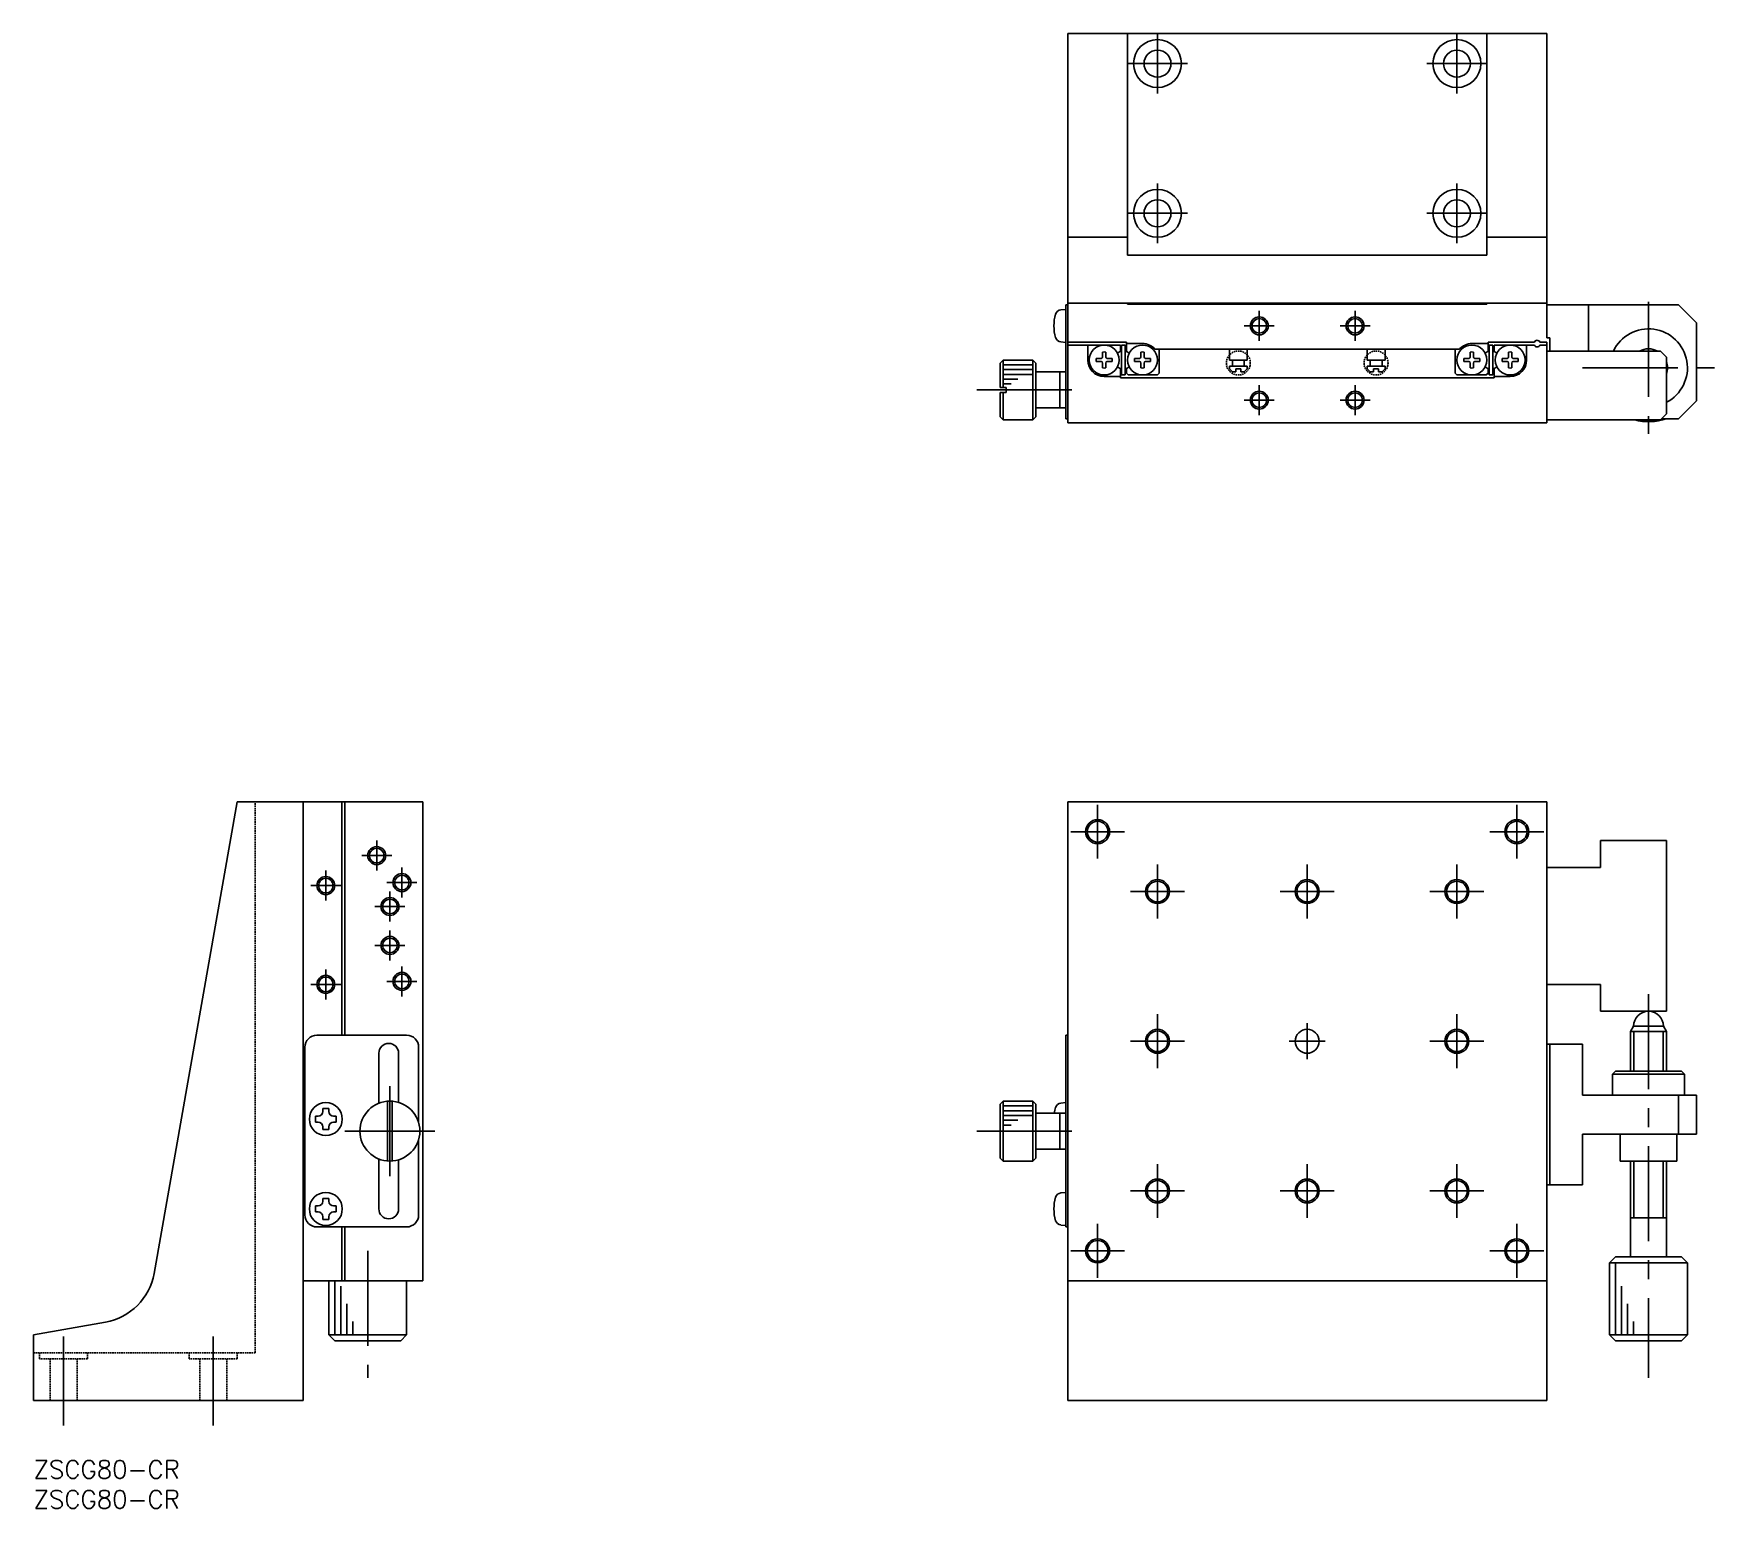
# Model space of a CAD drawing. Extents: x 0 to 281, y -8 to 238.
import ezdxf

# ---------------------------------------------------------------- set-up
doc = ezdxf.new("R2010")
doc.units = 0
doc.header["$LTSCALE"] = 0.5
doc.linetypes.add('CENTER', pattern=[50.8, 31.75, -6.35, 6.35, -6.35])
doc.linetypes.add('DASHED', pattern=[0.75, 0.5, -0.25])
for name, color, linetype in [('MSM_CENTER', 1, 'CENTER'), ('MSM_CONTINUOUS', 7, 'CONTINUOUS'), ('MSM_DASHED', 4, 'DASHED'), ('MSM_NARROW', 5, 'CONTINUOUS'), ('MSM_PART_NUMBER', 7, 'CONTINUOUS')]:
    doc.layers.add(name, color=color, linetype=linetype)
doc.styles.get("Standard").update_dxf_attribs({"font": 'txt.shx', "height": 1, "bigfont": 'bigfont.shx'})

# ---------------------------------------------------------------- blocks, each defined once
blk = doc.blocks.new('*U2')
at = {"layer": 'MSM_PART_NUMBER'}
blk.add_text('ZSCG80-CR', height=3, dxfattribs=at).set_placement((0, -3))
blk = doc.blocks.new('*U3')
at = {"layer": 'MSM_PART_NUMBER'}
blk.add_text('ZSCG80-CR', height=3, dxfattribs=at).set_placement((0, -8))

msp = doc.modelspace()

# ---------------------------------------------------------------- linework, layer by layer
at = {"layer": 'MSM_CENTER'}
for p, q in [((187.69, 238.26), (187.69, 228.26)), ((237.69, 238.26), (237.69, 228.26)), ((192.69, 233.26), (182.69, 233.26)), ((242.69, 233.26), (232.69, 233.26)), ((187.69, 213.26), (187.69, 203.26)), ((237.69, 213.26), (237.69, 203.26)), ((192.69, 208.26), (182.69, 208.26)), ((242.69, 208.26), (232.69, 208.26)), ((204.69, 186.96), (204.69, 191.96)), ((220.69, 186.96), (220.69, 191.96)), ((269.69, 193.46), (269.69, 171.46)), ((202.19, 189.46), (207.19, 189.46)), ((218.19, 189.46), (223.19, 189.46)), ((258.69, 182.46), (280.69, 182.46)), ((157.52, 178.76), (174.79, 178.76)), ((202.19, 177.06), (207.19, 177.06)), ((204.69, 174.56), (204.69, 179.56)), ((218.19, 177.06), (223.19, 177.06)), ((220.69, 174.56), (220.69, 179.56)), ((177.69, 109.5), (177.69, 100.5)), ((247.69, 109.5), (247.69, 100.5)), ((182.19, 105), (173.19, 105)), ((252.19, 105), (243.19, 105)), ((57.3, 98.5), (57.3, 103.5)), ((48.8, 93.5), (48.8, 98.5)), ((54.8, 101), (59.8, 101)), ((61.5, 94), (61.5, 99)), ((187.69, 99.5), (187.69, 90.5)), ((212.69, 99.5), (212.69, 90.5)), ((237.69, 99.5), (237.69, 90.5)), ((46.3, 96), (51.3, 96)), ((59, 96.5), (64, 96.5)), ((59.5, 90), (59.5, 95)), ((192.19, 95), (183.19, 95)), ((217.19, 95), (208.19, 95)), ((242.19, 95), (233.19, 95)), ((57, 92.5), (62, 92.5)), ((59.5, 83.5), (59.5, 88.5)), ((57, 86), (62, 86)), ((48.8, 77), (48.8, 82)), ((61.5, 77.5), (61.5, 82.5)), ((46.3, 79.5), (51.3, 79.5)), ((59, 80), (64, 80)), ((269.69, 77.89), (269.69, 13.78)), ((187.69, 74.5), (187.69, 65.5)), ((212.69, 67), (212.69, 73)), ((237.69, 74.5), (237.69, 65.5)), ((192.19, 70), (183.19, 70)), ((215.69, 70), (209.69, 70)), ((242.19, 70), (233.19, 70)), ((59.5, 62.5), (59.5, 47.5)), ((67, 55), (52, 55)), ((157.52, 55), (174.79, 55)), ((187.69, 49.5), (187.69, 40.5)), ((212.69, 49.5), (212.69, 40.5)), ((237.69, 49.5), (237.69, 40.5)), ((192.19, 45), (183.19, 45)), ((217.19, 45), (208.19, 45)), ((242.19, 45), (233.19, 45)), ((177.69, 39.5), (177.69, 30.5)), ((247.69, 39.5), (247.69, 30.5)), ((55.8, 35), (55.8, 13.78)), ((182.19, 35), (173.19, 35)), ((252.19, 35), (243.19, 35)), ((5, 5.83), (5, 20.69)), ((30, 5.83), (30, 20.69))]:
    msp.add_line(p, q, dxfattribs=at)
at = {"layer": 'MSM_CONTINUOUS'}
for p, q in [((252.69, 238.26), (172.69, 238.26)), ((172.69, 238.26), (172.69, 193.26)), ((182.69, 201.26), (182.69, 238.26)), ((242.69, 201.26), (242.69, 238.26)), ((252.69, 238.26), (252.69, 193.26)), ((182.69, 204.26), (172.69, 204.26)), ((252.69, 204.26), (242.69, 204.26)), ((242.69, 201.26), (182.69, 201.26)), ((171.54, 192.14), (172.39, 192.21)), ((172.39, 192.96), (172.39, 173.96)), ((172.39, 192.96), (172.69, 192.96)), ((172.69, 193.26), (172.69, 173.26)), ((252.69, 193.26), (172.69, 193.26)), ((182.69, 193.06), (182.69, 193.26)), ((242.69, 193.06), (182.69, 193.06)), ((242.69, 193.06), (242.69, 193.26)), ((252.69, 187.46), (252.69, 193.26)), ((274.69, 192.96), (252.69, 192.96)), ((259.69, 185.26), (259.69, 192.96)), ((277.69, 189.96), (274.69, 192.96)), ((277.69, 176.96), (277.69, 189.96)), ((172.39, 186.71), (171.54, 186.79)), ((172.69, 186.76), (182.49, 186.76)), ((172.69, 186.26), (181.49, 186.26)), ((176.04, 183.76), (176.04, 186.26)), ((181.49, 186.26), (181.49, 185.18)), ((181.69, 186.26), (181.69, 181.26)), ((181.69, 186.26), (182.29, 186.26)), ((182.29, 186.26), (182.29, 181.26)), ((182.49, 186.76), (182.49, 185.18)), ((185.19, 186.51), (182.49, 186.51)), ((187.27, 185.56), (238.11, 185.56)), ((187.99, 181.56), (187.99, 185.56)), ((199.69, 185.56), (199.69, 183.76)), ((202.69, 183.76), (202.69, 185.56)), ((222.69, 183.76), (222.69, 185.56)), ((225.69, 185.56), (225.69, 183.76)), ((237.39, 181.56), (237.39, 185.56)), ((240.19, 186.51), (242.89, 186.51)), ((242.89, 186.76), (250.63, 186.76)), ((242.89, 186.76), (242.89, 185.18)), ((243.09, 186.26), (243.09, 181.26)), ((243.09, 186.26), (243.69, 186.26)), ((243.69, 186.26), (243.69, 181.26)), ((243.89, 186.26), (250.63, 186.26)), ((243.89, 186.26), (243.89, 185.18)), ((249.34, 183.76), (249.34, 186.26)), ((252.69, 186.76), (251.55, 186.76)), ((252.69, 186.26), (251.55, 186.26)), ((252.69, 187.46), (253.19, 187.46)), ((252.69, 173.26), (252.69, 186.76)), ((252.69, 185.26), (271.69, 185.26)), ((253.19, 185.26), (253.19, 187.46)), ((272.69, 184.26), (271.69, 185.26)), ((161.89, 183.76), (161.39, 183.26)), ((161.39, 183.26), (161.39, 179.16)), ((161.89, 179.16), (161.89, 183.76)), ((166.89, 183.76), (161.89, 183.76)), ((166.89, 173.76), (166.89, 183.76)), ((167.39, 183.26), (166.89, 183.76)), ((167.39, 174.26), (167.39, 183.26)), ((178.31, 184.04), (177.47, 184.02)), ((178.31, 183.49), (177.47, 183.5)), ((178.31, 184.04), (178.44, 184.1)), ((178.31, 183.49), (178.44, 183.43)), ((178.52, 184.26), (178.44, 184.1)), ((178.52, 183.26), (178.44, 183.43)), ((178.52, 184.26), (178.53, 185.09)), ((178.52, 183.26), (178.53, 182.44)), ((179.07, 184.26), (179.05, 185.09)), ((179.07, 183.26), (179.05, 182.44)), ((179.07, 184.26), (179.14, 184.1)), ((179.07, 183.26), (179.14, 183.43)), ((179.27, 184.04), (179.14, 184.1)), ((179.27, 183.49), (179.14, 183.43)), ((179.27, 184.04), (180.12, 184.02)), ((179.27, 183.49), (180.12, 183.5)), ((184.71, 184.04), (183.87, 184.02)), ((184.71, 183.49), (183.87, 183.5)), ((184.71, 184.04), (184.84, 184.1)), ((184.71, 183.49), (184.84, 183.43)), ((184.92, 184.26), (184.84, 184.1)), ((184.92, 183.26), (184.84, 183.43)), ((184.92, 184.26), (184.93, 185.09)), ((184.92, 183.26), (184.93, 182.44)), ((185.47, 184.26), (185.45, 185.09)), ((185.47, 183.26), (185.45, 182.44)), ((185.47, 184.26), (185.54, 184.1)), ((185.47, 183.26), (185.54, 183.43)), ((185.67, 184.04), (185.54, 184.1)), ((185.67, 183.49), (185.54, 183.43)), ((185.67, 184.04), (186.52, 184.02)), ((185.67, 183.49), (186.52, 183.5)), ((199.69, 183.76), (202.69, 183.76)), ((199.69, 182.76), (202.69, 182.76)), ((199.69, 182.26), (199.69, 182.76)), ((200.19, 182.76), (200.19, 183.76)), ((202.19, 183.76), (202.19, 182.76)), ((202.69, 182.26), (202.69, 182.76)), ((225.69, 183.76), (222.69, 183.76)), ((225.69, 182.76), (222.69, 182.76)), ((222.69, 182.26), (222.69, 182.76)), ((223.19, 183.76), (223.19, 182.76)), ((225.19, 182.76), (225.19, 183.76)), ((225.69, 182.26), (225.69, 182.76)), ((239.71, 184.04), (238.87, 184.02)), ((239.71, 183.49), (238.87, 183.5)), ((239.71, 184.04), (239.84, 184.1)), ((239.71, 183.49), (239.84, 183.43)), ((239.92, 184.26), (239.84, 184.1)), ((239.92, 183.26), (239.84, 183.43)), ((239.92, 184.26), (239.93, 185.09)), ((239.92, 183.26), (239.93, 182.44)), ((240.47, 184.26), (240.45, 185.09)), ((240.47, 183.26), (240.45, 182.44)), ((240.47, 184.26), (240.54, 184.1)), ((240.47, 183.26), (240.54, 183.43)), ((240.67, 184.04), (240.54, 184.1)), ((240.67, 183.49), (240.54, 183.43)), ((240.67, 184.04), (241.52, 184.02)), ((240.67, 183.49), (241.52, 183.5)), ((246.11, 184.04), (245.27, 184.02)), ((246.11, 183.49), (245.27, 183.5)), ((246.11, 184.04), (246.24, 184.1)), ((246.11, 183.49), (246.24, 183.43)), ((246.32, 184.26), (246.24, 184.1)), ((246.32, 183.26), (246.24, 183.43)), ((246.32, 184.26), (246.33, 185.09)), ((246.32, 183.26), (246.33, 182.44)), ((246.87, 184.26), (246.85, 185.09)), ((246.87, 183.26), (246.85, 182.44)), ((246.87, 184.26), (246.94, 184.1)), ((246.87, 183.26), (246.94, 183.43)), ((247.07, 184.04), (246.94, 184.1)), ((247.07, 183.49), (246.94, 183.43)), ((247.07, 184.04), (247.92, 184.02)), ((247.07, 183.49), (247.92, 183.5)), ((272.69, 174.76), (272.69, 184.26)), ((172.39, 181.76), (167.39, 181.76)), ((171.39, 175.76), (171.39, 181.76)), ((178.79, 181.01), (181.49, 181.01)), ((181.49, 180.76), (181.49, 182.35)), ((243.89, 180.76), (181.49, 180.76)), ((182.29, 181.26), (181.69, 181.26)), ((182.49, 181.56), (182.49, 182.35)), ((182.49, 181.56), (182.79, 181.26)), ((187.69, 181.26), (182.79, 181.26)), ((187.99, 181.56), (187.69, 181.26)), ((199.69, 182.26), (200.19, 181.76)), ((200.79, 181.76), (200.19, 181.76)), ((201.59, 182.26), (200.79, 182.26)), ((200.79, 181.76), (200.79, 182.26)), ((201.59, 181.76), (201.59, 182.26)), ((202.19, 181.76), (201.59, 181.76)), ((202.69, 182.26), (202.19, 181.76)), ((222.69, 182.26), (223.19, 181.76)), ((223.19, 181.76), (223.79, 181.76)), ((223.79, 182.26), (224.59, 182.26)), ((223.79, 181.76), (223.79, 182.26)), ((224.59, 181.76), (224.59, 182.26)), ((224.59, 181.76), (225.19, 181.76)), ((225.69, 182.26), (225.19, 181.76)), ((237.39, 181.56), (237.69, 181.26)), ((237.69, 181.26), (242.59, 181.26)), ((242.89, 181.56), (242.59, 181.26)), ((242.89, 181.56), (242.89, 182.35)), ((243.69, 181.26), (243.09, 181.26)), ((243.89, 180.76), (243.89, 182.35)), ((246.59, 181.01), (243.89, 181.01)), ((162.39, 179.16), (161.39, 179.16)), ((161.39, 178.36), (161.39, 174.26)), ((161.39, 178.36), (162.39, 178.36)), ((161.89, 173.76), (161.89, 178.36)), ((162.39, 178.36), (162.39, 179.16)), ((274.69, 173.96), (277.69, 176.96)), ((161.39, 174.26), (161.89, 173.76)), ((166.89, 173.76), (167.39, 174.26)), ((172.39, 175.76), (167.39, 175.76)), ((271.69, 173.76), (272.69, 174.76)), ((166.89, 173.76), (161.89, 173.76)), ((172.39, 173.96), (172.69, 173.96)), ((172.69, 173.26), (252.69, 173.26)), ((252.69, 173.76), (271.69, 173.76)), ((274.69, 173.96), (271.89, 173.96)), ((34, 110), (20.11, 31.23)), ((34, 110), (65, 110)), ((45, 110), (45, 10)), ((51.5, 110), (51.5, 71)), ((52, 110), (52, 71)), ((65, 30), (65, 110)), ((172.69, 10), (172.69, 110)), ((172.69, 110), (252.69, 110)), ((252.69, 110), (252.69, 30)), ((252.69, 110), (252.69, 10)), ((272.69, 103.5), (261.69, 103.5)), ((261.69, 103.5), (261.69, 99)), ((272.69, 103.5), (272.69, 75)), ((261.69, 99), (252.69, 99)), ((261.69, 79.5), (252.69, 79.5)), ((261.69, 79.5), (261.69, 75)), ((272.69, 75), (261.69, 75)), ((47.3, 71), (62.3, 71)), ((172.39, 39), (172.39, 71)), ((172.39, 71), (172.69, 71)), ((266.69, 71.63), (267.19, 72.5)), ((266.69, 71.63), (272.69, 71.63)), ((266.69, 71.63), (266.69, 65)), ((267.19, 72.5), (272.19, 72.5)), ((272.69, 71.63), (272.19, 72.5)), ((272.69, 71.63), (272.69, 65)), ((45.3, 41), (45.3, 69)), ((57.65, 59.65), (57.65, 68)), ((60.95, 59.79), (60.95, 68)), ((64.3, 56.4), (64.3, 69)), ((252.69, 69.5), (258.69, 69.5)), ((253.19, 69.5), (253.19, 46)), ((258.69, 69.5), (258.69, 61)), ((264.19, 65), (263.69, 64.5)), ((275.19, 65), (264.19, 65)), ((275.19, 65), (275.69, 64.5)), ((263.69, 64.5), (275.69, 64.5)), ((263.69, 64.5), (263.69, 61)), ((275.69, 64.5), (275.69, 61)), ((59.1, 50.02), (59.1, 59.98)), ((59.9, 50.02), (59.9, 59.98)), ((161.39, 59.5), (161.89, 60)), ((161.39, 50.5), (161.39, 59.5)), ((161.89, 60), (161.89, 50)), ((166.89, 60), (161.89, 60)), ((166.89, 60), (166.89, 50)), ((166.89, 60), (167.39, 59.5)), ((167.39, 59.5), (167.39, 50.5)), ((172.39, 59.75), (171.54, 59.68)), ((277.69, 61), (258.69, 61)), ((274.69, 54.5), (274.69, 61)), ((277.69, 54.5), (277.69, 61)), ((47.05, 56.5), (47.05, 57.5)), ((47.05, 57.5), (47.5, 57.5)), ((47.05, 56.5), (47.5, 56.5)), ((48.3, 58.75), (49.3, 58.75)), ((48.3, 58.75), (48.3, 58.3)), ((49.3, 58.75), (49.3, 58.3)), ((50.55, 57.5), (50.1, 57.5)), ((50.55, 56.5), (50.1, 56.5)), ((50.55, 57.5), (50.55, 56.5)), ((172.39, 58), (167.39, 58)), ((171.39, 58), (171.39, 52)), ((48.3, 55.25), (48.3, 55.7)), ((49.3, 55.25), (48.3, 55.25)), ((49.3, 55.25), (49.3, 55.7)), ((64.3, 41), (64.3, 53.6)), ((258.69, 54.5), (277.69, 54.5)), ((258.69, 54.5), (258.69, 46)), ((264.94, 50), (264.94, 54.5)), ((274.44, 54.5), (274.44, 50)), ((172.39, 52), (167.39, 52)), ((57.65, 42), (57.65, 50.35)), ((60.95, 42), (60.95, 50.21)), ((161.89, 50), (161.39, 50.5)), ((166.89, 50), (161.89, 50)), ((167.39, 50.5), (166.89, 50)), ((264.94, 50), (274.44, 50)), ((266.69, 50), (266.69, 34)), ((272.69, 50), (272.69, 34)), ((258.69, 46), (252.69, 46)), ((47.05, 41.5), (47.05, 42.5)), ((47.05, 42.5), (47.5, 42.5)), ((48.3, 43.75), (49.3, 43.75)), ((48.3, 43.75), (48.3, 43.3)), ((49.3, 43.75), (49.3, 43.3)), ((50.55, 42.5), (50.1, 42.5)), ((50.55, 42.5), (50.55, 41.5)), ((172.39, 44.75), (171.54, 44.68)), ((47.05, 41.5), (47.5, 41.5)), ((48.3, 40.25), (48.3, 40.7)), ((49.3, 40.25), (48.3, 40.25)), ((49.3, 40.25), (49.3, 40.7)), ((50.55, 41.5), (50.1, 41.5)), ((171.54, 39.32), (172.39, 39.25)), ((272.69, 40.5), (266.69, 40.5)), ((62.3, 39), (47.3, 39)), ((51.5, 39), (51.5, 30)), ((52, 39), (52, 30)), ((172.39, 39), (172.69, 39)), ((264.19, 34), (263.19, 33)), ((264.19, 34), (275.19, 34)), ((275.19, 34), (276.19, 33)), ((263.19, 33), (276.19, 33)), ((263.19, 21), (263.19, 33)), ((276.19, 21), (276.19, 33)), ((65, 30), (45, 30)), ((49.3, 21), (49.3, 30)), ((62.3, 21), (62.3, 30)), ((252.69, 30), (172.69, 30)), ((12, 23.12), (0, 21)), ((0, 21), (0, 10)), ((62.3, 21), (49.3, 21)), ((50.3, 20), (49.3, 21)), ((61.3, 20), (50.3, 20)), ((61.3, 20), (62.3, 21)), ((276.19, 21), (263.19, 21)), ((264.19, 20), (263.19, 21)), ((275.19, 20), (264.19, 20)), ((275.19, 20), (276.19, 21)), ((45, 10), (0, 10)), ((252.69, 10), (172.69, 10))]:
    msp.add_line(p, q, dxfattribs=at)
for centre, radius in [((187.69, 233.26), 4), ((237.69, 233.26), 4), ((187.69, 233.26), 2.25), ((237.69, 233.26), 2.25), ((187.69, 208.26), 4), ((237.69, 208.26), 4), ((187.69, 208.26), 2.25), ((237.69, 208.26), 2.25), ((204.69, 189.46), 1.23), ((220.69, 189.46), 1.23), ((178.79, 183.76), 2.5), ((185.19, 183.76), 2.5), ((240.19, 183.76), 2.5), ((246.59, 183.76), 2.5), ((204.69, 177.06), 1.23), ((220.69, 177.06), 1.23), ((177.69, 105), 1.73), ((247.69, 105), 1.73), ((57.3, 101), 1.23), ((48.8, 96), 1.23), ((61.5, 96.5), 1.23), ((187.69, 95), 1.73), ((212.69, 95), 1.73), ((237.69, 95), 1.73), ((59.5, 92.5), 1.23), ((59.5, 86), 1.23), ((48.8, 79.5), 1.23), ((61.5, 80), 1.23), ((187.69, 70), 1.73), ((212.69, 70), 2), ((237.69, 70), 1.73), ((48.8, 57), 2.75), ((59.5, 55), 5), ((187.69, 45), 1.73), ((212.69, 45), 1.73), ((237.69, 45), 1.73), ((48.8, 42), 2.75), ((177.69, 35), 1.73), ((247.69, 35), 1.73)]:
    msp.add_circle(centre, radius, dxfattribs=at)
for centre, radius, start, end in [((177.39, 189.46), 7, 163.743, 196.257), ((171.63, 191.14), 1, 95, 163.743), ((269.69, 182.46), 6.5, 297.4865, 154.4836), ((171.63, 187.78), 1, 196.257, 265), ((185.19, 183.76), 2.75, 40.8851, 90), ((240.19, 183.76), 2.75, 90, 139.1149), ((251.09, 186.56), 0.5, 23.5782, 156.4218), ((251.09, 186.46), 0.5, 203.5782, 336.4218), ((269.69, 182.46), 3.17, 61.8711, 118.1289), ((178.79, 183.76), 2.75, 180, 270), ((178.79, 183.76), 1.35, 168.8959, 191.1041), ((178.79, 183.76), 1.35, 78.8959, 101.1041), ((178.79, 183.76), 1.35, 348.8959, 11.1041), ((181.99, 183.76), 1.5, 101.537, 130.5416), ((181.99, 183.76), 1.5, 229.4584, 258.4631), ((181.99, 183.76), 1.5, 49.4584, 78.463), ((181.99, 183.76), 1.5, 281.537, 310.5416), ((185.19, 183.76), 1.35, 168.8959, 191.1041), ((185.19, 183.76), 1.35, 78.8959, 101.1041), ((185.19, 183.76), 1.35, 348.8959, 11.1041), ((240.19, 183.76), 1.35, 168.8959, 191.1041), ((240.19, 183.76), 1.35, 78.8959, 101.1041), ((240.19, 183.76), 1.35, 348.8959, 11.1041), ((243.39, 183.76), 1.5, 101.537, 130.5416), ((243.39, 183.76), 1.5, 229.4584, 258.4631), ((243.39, 183.76), 1.5, 49.4584, 78.463), ((243.39, 183.76), 1.5, 281.537, 310.5416), ((246.59, 183.76), 1.35, 168.8959, 191.1041), ((246.59, 183.76), 1.35, 78.8959, 101.1041), ((246.59, 183.76), 2.75, 270, 0), ((246.59, 183.76), 1.35, 348.8959, 11.1041), ((269.69, 182.46), 3.17, 340.8883, 19.1117), ((178.79, 183.76), 1.35, 258.8959, 281.1041), ((185.19, 183.76), 1.35, 258.8959, 281.1041), ((240.19, 183.76), 1.35, 258.8959, 281.1041), ((246.59, 183.76), 1.35, 258.8959, 281.1041), ((269.69, 182.46), 9, 255.165, 289.1882), ((269.69, 72.5), 2.5, 0, 180), ((47.3, 69), 2, 90, 180), ((62.3, 69), 2, 0, 90), ((59.3, 68), 1.65, 0, 180), ((177.39, 57), 7, 163.743, 171.7868), ((171.63, 58.68), 1, 95, 163.743), ((47.5, 58.3), 0.8, 270, 0), ((47.5, 55.7), 0.8, 0, 90), ((50.1, 58.3), 0.8, 180, 270), ((50.1, 55.7), 0.8, 90, 180), ((47.5, 43.3), 0.8, 270, 0), ((50.1, 43.3), 0.8, 180, 270), ((177.39, 42), 7, 163.743, 196.257), ((171.63, 43.68), 1, 95, 163.743), ((47.3, 41), 2, 180, 270), ((47.5, 40.7), 0.8, 0, 90), ((50.1, 40.7), 0.8, 90, 180), ((59.3, 42), 1.65, 180, 0), ((62.3, 41), 2, 270, 0), ((171.63, 40.32), 1, 196.257, 265), ((10.26, 32.96), 10, 280, 350)]:
    msp.add_arc(centre, radius, start, end, dxfattribs=at)
at = {"layer": 'MSM_DASHED'}
for p, q in [((37, 18), (37, 110)), ((37, 18), (0, 18)), ((1, 18), (1, 17)), ((9, 17), (1, 17)), ((2.75, 17), (2.75, 10)), ((7.25, 17), (7.25, 10)), ((9, 18), (9, 17)), ((26, 18), (26, 17)), ((34, 17), (26, 17)), ((27.75, 17), (27.75, 10)), ((32.25, 17), (32.25, 10)), ((34, 18), (34, 17))]:
    msp.add_line(p, q, dxfattribs=at)
for centre in [(201.19, 183.26), (224.19, 183.26)]:
    msp.add_circle(centre, 2, dxfattribs=at)
at = {"layer": 'MSM_NARROW'}
for p, q in [((166.89, 182.96), (161.89, 182.96)), ((166.89, 182.16), (161.89, 182.16)), ((166.89, 181.36), (161.89, 181.36)), ((164.39, 180.56), (161.89, 180.56)), ((163.26, 179.76), (161.89, 179.76)), ((267.23, 71.64), (267.23, 65.01)), ((272.15, 71.64), (272.15, 65.01)), ((166.89, 59.2), (161.89, 59.2)), ((166.89, 58.4), (161.89, 58.4)), ((166.89, 57.6), (161.89, 57.6)), ((164.39, 56.8), (161.89, 56.8)), ((163.26, 56), (161.89, 56)), ((267.23, 50.01), (267.23, 40.51)), ((272.15, 50.01), (272.15, 40.51)), ((264.19, 21), (264.19, 33)), ((50.3, 21), (50.3, 30)), ((51.3, 21), (51.3, 29.12)), ((265.19, 21), (265.19, 29.12)), ((52.3, 21), (52.3, 26.17)), ((266.19, 21), (266.19, 26.17)), ((53.3, 21), (53.3, 23.23)), ((267.19, 21), (267.19, 23.23))]:
    msp.add_line(p, q, dxfattribs=at)
for centre, radius in [((204.69, 189.46), 1.5), ((220.69, 189.46), 1.5), ((204.69, 177.06), 1.5), ((220.69, 177.06), 1.5), ((177.69, 105), 2), ((247.69, 105), 2), ((57.3, 101), 1.5), ((48.8, 96), 1.5), ((61.5, 96.5), 1.5), ((187.69, 95), 2), ((212.69, 95), 2), ((237.69, 95), 2), ((59.5, 92.5), 1.5), ((59.5, 86), 1.5), ((61.5, 80), 1.5), ((48.8, 79.5), 1.5), ((187.69, 70), 2), ((237.69, 70), 2), ((187.69, 45), 2), ((212.69, 45), 2), ((237.69, 45), 2), ((177.69, 35), 2), ((247.69, 35), 2)]:
    msp.add_circle(centre, radius, dxfattribs=at)

# ---------------------------------------------------------------- block references
at = {"layer": 'MSM_CONTINUOUS'}
for name in ['*U2', '*U3']:
    msp.add_blockref(name, (0, 0), dxfattribs=at)

doc.saveas('drawing.dxf')
